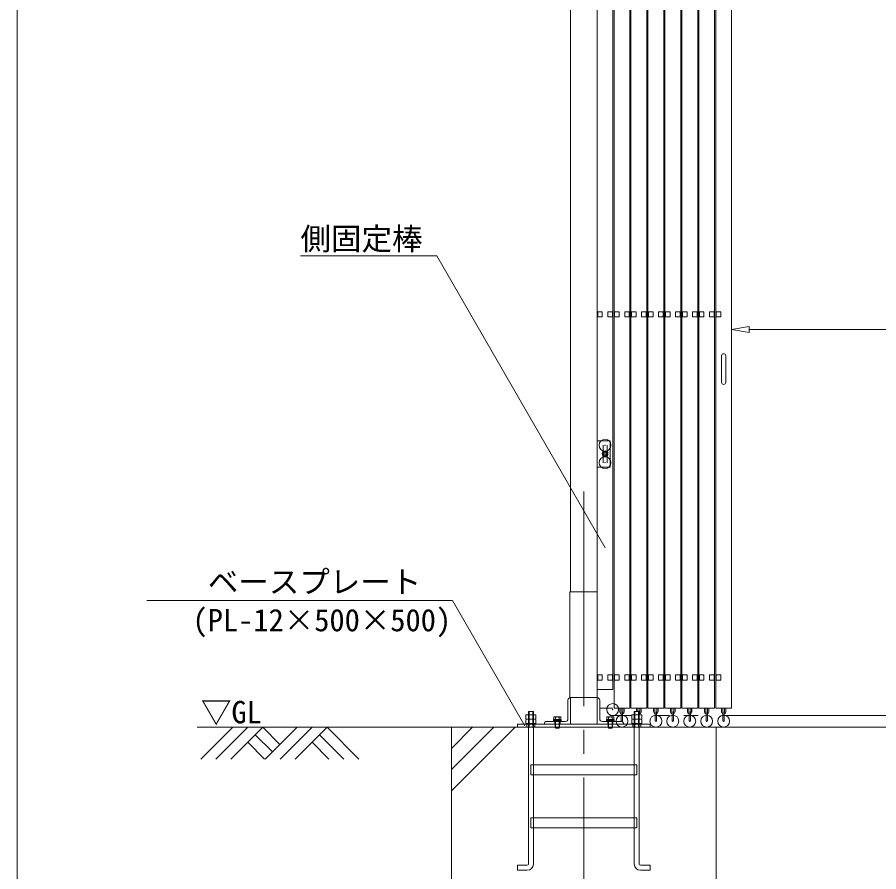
# Model space of a CAD drawing. Units: millimetres, scale not verified. Extents: x -12090 to 12090, y -18325 to 18325.
# Drawn here: x -12090 to -8836, y -15090 to -11864 of the extents above; entities that cross this region are included whole.
import ezdxf
from ezdxf.enums import TextEntityAlignment as Align

# ---------------------------------------------------------------- set-up
doc = ezdxf.new("R2010")
doc.units = ezdxf.units.MM
doc.header["$LTSCALE"] = 90
doc.header["$PDMODE"] = 32
doc.header["$PDSIZE"] = 45
for name, pattern in [('CHAIN2', [12, 9, -1, 1, -1]), ('DASHED1', [1.8, 1.2, -0.6]), ('DOUBLE_CHAIN2', [12.8, 9, -1, 0.6, -0.6, 0.6, -1])]:
    doc.linetypes.add(name, pattern=pattern)
for name, color, linetype, lineweight in [('0-4_ﾊﾝﾄﾞﾙ', 134, 'Continuous', 18), ('0-5_ﾍﾞｰｽﾗｲﾝ', 134, 'Continuous', 18), ('0-6_ﾎﾞﾙﾄ類', 134, 'Continuous', 18), ('0-8_ﾜｲﾔｰﾛｰﾌﾟ', 134, 'DOUBLE_CHAIN2', 18), ('0-9_基礎工事用PCA大', 134, 'Continuous', 18), ('0-A_図面枠', 134, 'Continuous', 18), ('0-B_寸法', 134, 'Continuous', 18), ('0-C_側固定棒', 134, 'Continuous', 18), ('1-0_中央走行棒', 134, 'Continuous', 18), ('1-2_中央走行棒左', 134, 'Continuous', 18), ('1-6_通芯', 134, 'CHAIN2', 18), ('1-A_標準柱', 134, 'Continuous', 18), ('1-B_文字', 134, 'Continuous', 18)]:
    doc.layers.add(name, color=color, linetype=linetype, lineweight=lineweight)
doc.styles.add('ＭＳ ゴシック', font='')
doc.styles.get('ＭＳ ゴシック').set_extended_font_data('MS Gothic')

msp = doc.modelspace()

# ---------------------------------------------------------------- linework, layer by layer
at = {"layer": '0-4_ﾊﾝﾄﾞﾙ'}
for p, q in [((-9430.19, -13142.44), (-9430.19, -13242.44)), ((-9414.19, -13142.44), (-9414.19, -13242.44))]:
    msp.add_line(p, q, dxfattribs=at)
for centre, start, end in [((-9422.19, -13142.44), 0, 180), ((-9422.19, -13242.44), 180, 0)]:
    msp.add_arc(centre, 8, start, end, dxfattribs=at)
at = {"layer": '0-5_ﾍﾞｰｽﾗｲﾝ'}
msp.add_line((-11410.19, -14545), (2349.81, -14545), dxfattribs=at)
at = {"layer": '0-6_ﾎﾞﾙﾄ類'}
for p, q in [((-10159.72, -14512.97), (-10159.72, -14498.4)), ((-10140.67, -14512.97), (-10140.67, -14498.4)), ((-10062.03, -14506), (-10063.86, -14507.06)), ((-10063.86, -14507.06), (-10063.86, -14515.8)), ((-10062.03, -14506), (-10038.36, -14506)), ((-10057.02, -14507.06), (-10057.02, -14515.8)), ((-10043.36, -14507.06), (-10043.36, -14515.8)), ((-10038.36, -14506), (-10036.53, -14507.06)), ((-10036.53, -14507.06), (-10036.53, -14515.8)), ((-9862.03, -14506), (-9863.86, -14507.06)), ((-9863.86, -14507.06), (-9863.86, -14515.8)), ((-9862.03, -14506), (-9838.36, -14506)), ((-9857.02, -14507.06), (-9857.02, -14515.8)), ((-9843.36, -14507.06), (-9843.36, -14515.8)), ((-9838.36, -14506), (-9836.52, -14507.06)), ((-9836.52, -14507.06), (-9836.52, -14515.8)), ((-9759.72, -14512.97), (-9759.72, -14498.4)), ((-9740.66, -14512.97), (-9740.66, -14498.4)), ((-10159.72, -14515.83), (-10159.72, -14530.4)), ((-10140.67, -14515.83), (-10140.67, -14530.4)), ((-10063.86, -14515.8), (-10036.53, -14515.8)), ((-10061.44, -14516), (-10038.95, -14516)), ((-10058.19, -14545), (-10058.19, -14523)), ((-10056.97, -14547.8), (-10056.97, -14523)), ((-10051.39, -14519), (-10050.32, -14523)), ((-10050.07, -14519), (-10049, -14523)), ((-10042.19, -14545), (-10042.19, -14523)), ((-9863.86, -14515.8), (-9836.52, -14515.8)), ((-9861.43, -14516), (-9838.94, -14516)), ((-9858.19, -14545), (-9858.19, -14523)), ((-9856.96, -14547.8), (-9856.96, -14523)), ((-9851.39, -14519), (-9850.32, -14523)), ((-9850.07, -14519), (-9849, -14523)), ((-9842.19, -14545), (-9842.19, -14523)), ((-9759.72, -14515.83), (-9759.72, -14530.4)), ((-9740.66, -14515.83), (-9740.66, -14530.4)), ((-10058.19, -14545), (-10056.97, -14547.8)), ((-9858.19, -14545), (-9856.96, -14547.8))]:
    msp.add_line(p, q, dxfattribs=at)
for points in [[(-10168.67, -14512.97), (-10168.67, -14498.4), (-10131.71, -14498.4), (-10131.71, -14512.97), (-10134.19, -14514.4), (-10166.19, -14514.4)], [(-9768.67, -14512.97), (-9768.67, -14498.4), (-9731.72, -14498.4), (-9731.72, -14512.97), (-9734.19, -14514.4), (-9766.2, -14514.4)], [(-10168.67, -14515.83), (-10168.67, -14530.4), (-10131.71, -14530.4), (-10131.71, -14515.83), (-10134.19, -14514.4), (-10166.19, -14514.4)], [(-10168.19, -14530.4), (-10132.19, -14530.4), (-10132.19, -14533), (-10168.19, -14533)], [(-10036.2, -14516), (-10036.2, -14519), (-10064.2, -14519), (-10064.2, -14516)], [(-10064.2, -14519), (-10036.2, -14519), (-10036.2, -14523), (-10064.2, -14523)], [(-9836.19, -14516), (-9836.19, -14519), (-9864.19, -14519), (-9864.19, -14516)], [(-9864.19, -14519), (-9836.19, -14519), (-9836.19, -14523), (-9864.19, -14523)], [(-9768.67, -14515.83), (-9768.67, -14530.4), (-9731.72, -14530.4), (-9731.72, -14515.83), (-9734.19, -14514.4), (-9766.2, -14514.4)], [(-9768.19, -14530.4), (-9732.19, -14530.4), (-9732.19, -14533), (-9768.19, -14533)]]:
    msp.add_lwpolyline(points, close=True, dxfattribs=at)
for points in [[(-10056.97, -14547.8), (-10043.42, -14547.8), (-10043.42, -14523)], [(-9856.96, -14547.8), (-9843.42, -14547.8), (-9843.42, -14523)], [(-10058.19, -14545), (-10042.19, -14545), (-10043.42, -14547.8)], [(-9858.19, -14545), (-9842.19, -14545), (-9843.42, -14547.8)]]:
    msp.add_lwpolyline(points, dxfattribs=at)
for centre, radius, start, end in [((-10060.44, -14512.05), 6.05, 55.616, 124.384), ((-10050.19, -14528.61), 22.62, 72.412, 107.588), ((-10039.94, -14512.05), 6.05, 55.616, 124.384), ((-9860.44, -14512.05), 6.05, 55.616, 124.384), ((-9850.19, -14528.61), 22.62, 72.412, 107.588), ((-9839.94, -14512.05), 6.05, 55.616, 124.384), ((-10164.19, -14505.22), 8.96, 240.0064, 300.0064), ((-10164.19, -14523.58), 8.96, 60.0064, 120.0064), ((-10150.19, -14546.85), 32.45, 72.93497, 107.07105), ((-10150.19, -14481.95), 32.45, 252.93497, 287.07105), ((-10136.2, -14505.23), 8.95, 239.98131, 300.0315), ((-10136.2, -14523.57), 8.95, 59.98131, 120.0315), ((-10061.44, -14515.8), 0.198, 180, 270), ((-10038.95, -14515.8), 0.198, 270, 0), ((-9861.43, -14515.8), 0.198, 180, 270), ((-9838.94, -14515.8), 0.198, 270, 0), ((-9764.19, -14505.22), 8.96, 240.0064, 300.0064), ((-9764.19, -14523.58), 8.96, 60.0064, 120.0064), ((-9750.19, -14546.85), 32.45, 72.93497, 107.07105), ((-9750.19, -14481.95), 32.45, 252.93497, 287.07105), ((-9736.19, -14505.23), 8.95, 239.98131, 300.0315), ((-9736.19, -14523.57), 8.95, 59.98131, 120.0315)]:
    msp.add_arc(centre, radius, start, end, dxfattribs=at)
at = {"layer": '0-8_ﾜｲﾔｰﾛｰﾌﾟ'}
msp.add_line((1749.81, -14500), (-9851.8, -14500), dxfattribs=at)
at = {"layer": '0-9_基礎工事用PCA大', "linetype": 'DASHED1'}
for p, q in [((-10164.89, -14533), (-10164.89, -14545)), ((-10135.2, -14533), (-10135.2, -14545)), ((-10058.19, -14533), (-10058.19, -14545)), ((-10042.19, -14533), (-10042.19, -14545)), ((-9858.19, -14533), (-9858.19, -14545)), ((-9842.19, -14533), (-9842.19, -14545)), ((-9765.19, -14533), (-9765.19, -14545)), ((-9735.19, -14533), (-9735.19, -14545)), ((-10140.67, -14687), (-10140.67, -14725)), ((-9759.72, -14687), (-9759.72, -14725)), ((-10140.67, -14887), (-10140.67, -14925)), ((-9759.72, -14887), (-9759.72, -14925))]:
    msp.add_line(p, q, dxfattribs=at)
at = {"layer": '0-9_基礎工事用PCA大'}
for p, q in [((-10450.2, -14785), (-10210.19, -14545)), ((-10450.2, -14705), (-10290.19, -14545)), ((-10450.2, -14625), (-10370.2, -14545)), ((-10140.67, -14725), (-10140.67, -14887)), ((-9759.72, -14725), (-9759.72, -14887)), ((-10140.67, -14925), (-10140.67, -15062)), ((-9759.72, -14925), (-9759.72, -15062))]:
    msp.add_line(p, q, dxfattribs=at)
for points in [[(-10159.72, -15061.95), (-10159.72, -14485), (-10140.67, -14485), (-10140.67, -14687)], [(-10159.72, -14547.5), (-10157.22, -14545), (-10157.22, -14485), (-10143.17, -14485), (-10143.17, -14545), (-10140.67, -14547.5)], [(-9740.66, -15061.95), (-9740.66, -14485), (-9759.72, -14485), (-9759.72, -14687)], [(-9740.66, -14547.5), (-9743.17, -14545), (-9743.17, -14485), (-9757.22, -14485), (-9757.22, -14545), (-9759.72, -14547.5)], [(-10163.66, -15085), (-10200.67, -15085), (-10200.67, -15065.95), (-10163.72, -15065.95)], [(-9736.72, -15085), (-9699.71, -15085), (-9699.71, -15065.95), (-9736.67, -15065.95)]]:
    msp.add_lwpolyline(points, dxfattribs=at)
for points in [[(-10200.19, -14545), (-9700.19, -14545), (-9700.19, -14533), (-10200.19, -14533)], [(-10450.2, -15545), (-9450.19, -15545), (-9450.19, -14545), (-10450.2, -14545)], [(-10150.19, -14687), (-9750.19, -14687), (-9750.19, -14725), (-10150.19, -14725)], [(-10150.19, -14887), (-9750.19, -14887), (-9750.19, -14925), (-10150.19, -14925)]]:
    msp.add_lwpolyline(points, close=True, dxfattribs=at)
for centre, radius, start, end in [((-10163.72, -15061.95), 4, 270, 360), ((-10163.66, -15062), 23, 270, 360), ((-9736.72, -15062), 23, 180, 270), ((-9736.67, -15061.95), 4, 180, 270)]:
    msp.add_arc(centre, radius, start, end, dxfattribs=at)
at = {"layer": '0-A_図面枠'}
msp.add_lwpolyline([(-12090.19, -1675), (12059.81, -1675), (12059.81, -18325), (-12090.19, -18325)], close=True, dxfattribs=at)
at = {"layer": '0-B_寸法'}
for p, q in [((-9392.19, -12602.8), (-9392.19, -13044.4)), ((-9326.2, -13032.4), (-9392.19, -13043.4)), ((-9392.19, -13043.4), (-9326.2, -13054.4)), ((-9326.2, -13032.4), (-9326.2, -13054.4)), ((-9326.2, -13043.4), (1261.81, -13043.4))]:
    msp.add_line(p, q, dxfattribs=at)
at = {"layer": '0-C_側固定棒'}
for points in [[(-9840.19, -14347.44), (-9840.19, -10732.44), (-9900.19, -10732.44), (-9900.19, -14402.44), (-9840.19, -14402.44)], [(-9897.84, -12995.94), (-9880.54, -12995.94), (-9880.54, -12975.94), (-9897.84, -12975.94)], [(-9859.84, -12995.94), (-9842.54, -12995.94), (-9842.54, -12975.94), (-9859.84, -12975.94)], [(-9875.1, -13503.94), (-9880.01, -13512.44), (-9875.1, -13520.94), (-9865.29, -13520.94), (-9860.38, -13512.44), (-9865.29, -13503.94)], [(-9897.84, -14367.44), (-9880.54, -14367.44), (-9880.54, -14347.44), (-9897.84, -14347.44)], [(-9859.84, -14367.44), (-9842.54, -14367.44), (-9842.54, -14347.44), (-9859.84, -14347.44)]]:
    msp.add_lwpolyline(points, close=True, dxfattribs=at)
for radius in [11, 8.5, 4.76, 4.22]:
    msp.add_circle((-9870.19, -13512.44), radius, dxfattribs=at)
for start, end in [(72.757, 107.243), (132.757, 167.243), (192.757, 227.243), (252.757, 287.243), (12.757, 47.243), (312.757, 347.243)]:
    msp.add_arc((-9870.19, -13512.44), 8.9, start, end, dxfattribs=at)
at = {"layer": '1-0_中央走行棒'}
for p, q in [((-9814.74, -14485.54), (-9814.74, -14472.44)), ((-9809.75, -14485.54), (-9809.75, -14472.44)), ((-9802.75, -14472.44), (-9802.75, -14485.54)), ((-9797.74, -14472.44), (-9797.74, -14485.54)), ((-9750.74, -14485), (-9750.74, -14472.44)), ((-9745.74, -14485), (-9745.74, -14472.44)), ((-9738.75, -14472.44), (-9738.75, -14485.54)), ((-9733.74, -14472.44), (-9733.74, -14485.54)), ((-9686.74, -14485.54), (-9686.74, -14472.44)), ((-9681.74, -14485.54), (-9681.74, -14472.44)), ((-9674.75, -14472.44), (-9674.75, -14485.54)), ((-9669.74, -14472.44), (-9669.74, -14485.54)), ((-9622.75, -14485.54), (-9622.75, -14472.44)), ((-9617.74, -14485.54), (-9617.74, -14472.44)), ((-9610.74, -14472.44), (-9610.74, -14485.54)), ((-9605.75, -14472.44), (-9605.75, -14485.54)), ((-9558.75, -14485.54), (-9558.75, -14472.44)), ((-9553.74, -14485.54), (-9553.74, -14472.44)), ((-9546.74, -14472.44), (-9546.74, -14485.54)), ((-9541.75, -14472.44), (-9541.75, -14485.54)), ((-9494.75, -14485.54), (-9494.75, -14472.44)), ((-9489.74, -14485.54), (-9489.74, -14472.44)), ((-9482.74, -14472.44), (-9482.74, -14485.54)), ((-9477.75, -14472.44), (-9477.75, -14485.54)), ((-9808.69, -14486.94), (-9808.69, -14521.94)), ((-9803.69, -14521.94), (-9803.69, -14486.94)), ((-9739.69, -14498.4), (-9739.69, -14486.94)), ((-9680.7, -14486.94), (-9680.7, -14521.94)), ((-9675.69, -14521.94), (-9675.69, -14486.94)), ((-9616.69, -14486.94), (-9616.69, -14521.94)), ((-9611.69, -14521.94), (-9611.69, -14486.94)), ((-9552.69, -14486.94), (-9552.69, -14521.94)), ((-9547.69, -14521.94), (-9547.69, -14486.94)), ((-9488.69, -14486.94), (-9488.69, -14521.94)), ((-9483.7, -14521.94), (-9483.7, -14486.94))]:
    msp.add_line(p, q, dxfattribs=at)
for points in [[(-9772.19, -10305), (-9772.19, -14472.44), (-9712.2, -14472.44), (-9712.2, -10252.44), (-9717.19, -10252.44)], [(-9703.2, -10252.44), (-9708.19, -10252.44), (-9708.19, -14472.44), (-9648.19, -14472.44), (-9648.19, -10252.44), (-9653.19, -10252.44)], [(-9639.19, -10252.44), (-9644.19, -10252.44), (-9644.19, -14472.44), (-9584.19, -14472.44), (-9584.19, -10252.44), (-9589.19, -10252.44)], [(-9575.19, -10252.44), (-9580.19, -10252.44), (-9580.19, -14472.44), (-9520.19, -14472.44), (-9520.19, -10252.44), (-9525.19, -10252.44)], [(-9511.19, -10252.44), (-9516.19, -10252.44), (-9516.19, -14472.44), (-9456.19, -14472.44), (-9456.19, -10252.44), (-9461.2, -10252.44)], [(-9836.19, -10558.99), (-9836.19, -14472.44), (-9776.2, -14472.44), (-9776.2, -10309)]]:
    msp.add_lwpolyline(points, dxfattribs=at)
for points in [[(-9833.84, -12995.94), (-9816.54, -12995.94), (-9816.54, -12975.94), (-9833.84, -12975.94)], [(-9795.84, -12995.94), (-9778.55, -12995.94), (-9778.55, -12975.94), (-9795.84, -12975.94)], [(-9769.84, -12995.94), (-9752.54, -12995.94), (-9752.54, -12975.94), (-9769.84, -12975.94)], [(-9731.84, -12995.94), (-9714.55, -12995.94), (-9714.55, -12975.94), (-9731.84, -12975.94)], [(-9705.84, -12995.94), (-9688.55, -12995.94), (-9688.55, -12975.94), (-9705.84, -12975.94)], [(-9667.85, -12995.94), (-9650.55, -12995.94), (-9650.55, -12975.94), (-9667.85, -12975.94)], [(-9641.84, -12995.94), (-9624.55, -12995.94), (-9624.55, -12975.94), (-9641.84, -12975.94)], [(-9603.85, -12995.94), (-9586.54, -12995.94), (-9586.54, -12975.94), (-9603.85, -12975.94)], [(-9577.85, -12995.94), (-9560.55, -12995.94), (-9560.55, -12975.94), (-9577.85, -12975.94)], [(-9539.85, -12995.94), (-9522.54, -12995.94), (-9522.54, -12975.94), (-9539.85, -12975.94)], [(-9513.85, -12995.94), (-9496.54, -12995.94), (-9496.54, -12975.94), (-9513.85, -12975.94)], [(-9475.84, -12995.94), (-9458.54, -12995.94), (-9458.54, -12975.94), (-9475.84, -12975.94)], [(-9833.84, -14367.44), (-9816.54, -14367.44), (-9816.54, -14347.44), (-9833.84, -14347.44)], [(-9795.84, -14367.44), (-9778.55, -14367.44), (-9778.55, -14347.44), (-9795.84, -14347.44)], [(-9769.84, -14367.44), (-9752.54, -14367.44), (-9752.54, -14347.44), (-9769.84, -14347.44)], [(-9731.84, -14367.44), (-9714.55, -14367.44), (-9714.55, -14347.44), (-9731.84, -14347.44)], [(-9705.84, -14367.44), (-9688.55, -14367.44), (-9688.55, -14347.44), (-9705.84, -14347.44)], [(-9667.85, -14367.44), (-9650.55, -14367.44), (-9650.55, -14347.44), (-9667.85, -14347.44)], [(-9641.84, -14367.44), (-9624.55, -14367.44), (-9624.55, -14347.44), (-9641.84, -14347.44)], [(-9603.85, -14367.44), (-9586.54, -14367.44), (-9586.54, -14347.44), (-9603.85, -14347.44)], [(-9577.85, -14367.44), (-9560.55, -14367.44), (-9560.55, -14347.44), (-9577.85, -14347.44)], [(-9539.85, -14367.44), (-9522.54, -14367.44), (-9522.54, -14347.44), (-9539.85, -14347.44)], [(-9513.85, -14367.44), (-9496.54, -14367.44), (-9496.54, -14347.44), (-9513.85, -14347.44)], [(-9475.84, -14367.44), (-9458.54, -14367.44), (-9458.54, -14347.44), (-9475.84, -14347.44)]]:
    msp.add_lwpolyline(points, close=True, dxfattribs=at)
for centre, radius, start, end in [((-9806.25, -14485.54), 8.5, 180, 253.25351), ((-9806.25, -14485.54), 3.5, 180, 225.59204), ((-9806.25, -14485.54), 8.5, 287.46347, 360), ((-9806.25, -14485.54), 3.5, 316.78662, 360), ((-9742.19, -14486.94), 2.5, 0, 129.12071), ((-9742.25, -14485.54), 8.5, 287.46347, 360), ((-9742.25, -14485.54), 3.5, 316.78662, 360), ((-9678.24, -14485.54), 8.5, 180, 253.25351), ((-9678.24, -14485.54), 3.5, 180, 225.59204), ((-9678.24, -14485.54), 8.5, 287.46347, 360), ((-9678.24, -14485.54), 3.5, 316.78662, 360), ((-9614.24, -14485.54), 8.5, 180, 253.25351), ((-9614.24, -14485.54), 3.5, 180, 225.59204), ((-9614.24, -14485.54), 8.5, 287.46347, 360), ((-9614.24, -14485.54), 3.5, 316.78662, 360), ((-9550.24, -14485.54), 8.5, 180, 253.25351), ((-9550.24, -14485.54), 3.5, 180, 225.59204), ((-9550.24, -14485.54), 8.5, 287.46347, 360), ((-9550.24, -14485.54), 3.5, 316.78662, 360), ((-9486.24, -14485.54), 8.5, 180, 253.25351), ((-9486.24, -14485.54), 3.5, 180, 225.59204), ((-9486.24, -14485.54), 8.5, 287.46347, 360), ((-9486.24, -14485.54), 3.5, 316.78662, 360)]:
    msp.add_arc(centre, radius, start, end, dxfattribs=at)
for p in [(-9806.19, -14521.94), (-9678.19, -14521.94), (-9614.2, -14521.94), (-9550.2, -14521.94), (-9486.19, -14521.94)]:
    msp.add_point(p, dxfattribs=at)
at = {"layer": '1-2_中央走行棒左'}
for p, q in [((-9430.74, -14485.54), (-9430.74, -14472.44)), ((-9425.75, -14485.54), (-9425.75, -14472.44)), ((-9418.74, -14472.44), (-9418.74, -14485.54)), ((-9413.75, -14472.44), (-9413.75, -14485.54)), ((-9424.69, -14486.94), (-9424.69, -14521.94)), ((-9419.7, -14521.94), (-9419.7, -14486.94))]:
    msp.add_line(p, q, dxfattribs=at)
msp.add_lwpolyline([(-9447.19, -10252.44), (-9452.2, -10252.44), (-9452.2, -14472.44), (-9392.19, -14472.44), (-9392.19, -10252.44), (-9397.2, -10252.44)], dxfattribs=at)
for points in [[(-9432.54, -12995.94), (-9449.85, -12995.94), (-9449.85, -12975.94), (-9432.54, -12975.94)], [(-9432.54, -14367.44), (-9449.85, -14367.44), (-9449.85, -14347.44), (-9432.54, -14347.44)]]:
    msp.add_lwpolyline(points, close=True, dxfattribs=at)
for radius, start, end in [(8.5, 180, 253.25351), (3.5, 180, 225.59204), (8.5, 287.46347, 360), (3.5, 316.78662, 360)]:
    msp.add_arc((-9422.24, -14485.54), radius, start, end, dxfattribs=at)
msp.add_point((-9422.19, -14521.94), dxfattribs=at)
at = {"layer": '1-6_通芯'}
msp.add_line((-9950.19, -15545), (-9950.19, -13633), dxfattribs=at)
at = {"layer": '1-A_標準柱'}
for p, q in [((-10000.2, -14033), (-10000.2, -10583)), ((-9900.19, -14033), (-9900.19, -10583)), ((-9877.69, -13504.39), (-9877.69, -13480)), ((-9862.69, -13480), (-9862.69, -13504.39)), ((-9877.69, -13546), (-9877.69, -13520.48)), ((-9862.69, -13520.48), (-9862.69, -13546)), ((-10010.2, -14443), (-10010.2, -14513)), ((-9890.19, -14443), (-9890.19, -14513)), ((-10020.19, -14523), (-10090.2, -14523)), ((-9900.19, -14533), (-10000.2, -14533)), ((-9880.19, -14523), (-9810.19, -14523))]:
    msp.add_line(p, q, dxfattribs=at)
at = {"layer": '1-A_標準柱', "linetype": 'DASHED1'}
for p, q in [((-10060.19, -14523), (-10060.19, -14533)), ((-10040.19, -14523), (-10040.19, -14533)), ((-9860.19, -14523), (-9860.19, -14533)), ((-9840.19, -14523), (-9840.19, -14533))]:
    msp.add_line(p, q, dxfattribs=at)
at = {"layer": '1-A_標準柱'}
for points in [[(-9900.19, -13463), (-9850.19, -13463), (-9850.19, -13563), (-9900.19, -13563)], [(-10003.39, -14033), (-9900.19, -14033), (-9900.19, -14433), (-10003.39, -14433)]]:
    msp.add_lwpolyline(points, close=True, dxfattribs=at)
for points in [[(-10100.2, -14533), (-10000.2, -14533), (-10000.2, -14433)], [(-9800.19, -14533), (-9900.19, -14533), (-9900.19, -14433)], [(-9841.19, -14473), (-9890.19, -14473), (-9890.19, -14483)]]:
    msp.add_lwpolyline(points, dxfattribs=at)
for centre, start, end in [((-10000.2, -14443), 90, 180), ((-9900.19, -14443), 0, 90), ((-10090.2, -14533), 90, 180), ((-10020.19, -14513), 270, 360), ((-9880.19, -14513), 180, 270), ((-9810.19, -14533), 0, 90)]:
    msp.add_arc(centre, 10, start, end, dxfattribs=at)
for p in [(-9870.19, -13480), (-9870.19, -13546), (-9841.19, -14478)]:
    msp.add_point(p, dxfattribs=at)
at = {"layer": '1-B_文字'}
for p, q in [((-11020.36, -12765.44), (-10506.43, -12765.44)), ((-11600.95, -14066.2), (-10446.95, -14066.2)), ((-11276.1, -14545), (-11396.39, -14665.27)), ((-11219.41, -14545), (-11339.68, -14665.27)), ((-11162.71, -14545), (-11282.99, -14665.27)), ((-11191.06, -14573.35), (-11126.25, -14638.15)), ((-11162.71, -14545), (-11097.9, -14609.8)), ((-11033.1, -14545), (-11153.39, -14665.27)), ((-10976.41, -14545), (-11096.68, -14665.27)), ((-10919.7, -14545), (-11039.99, -14665.27)), ((-10948.06, -14573.35), (-10856.12, -14665.27)), ((-10919.7, -14545), (-10799.42, -14665.27)), ((-11219.41, -14601.7), (-11155.82, -14665.27)), ((-10976.4, -14601.7), (-10912.82, -14665.27))]:
    msp.add_line(p, q, dxfattribs=at)
for points in [[(-9869.83, -13867.03), (-10505.83, -12765.44), (-10506.27, -12765.44)], [(-10172.72, -14539), (-10445.69, -14066.2), (-10446.12, -14066.2)]]:
    msp.add_lwpolyline(points, dxfattribs=at)

# ---------------------------------------------------------------- texts
at = {"layer": '1-B_文字', "style": 'ＭＳ ゴシック'}
for s, p in [('側固定棒', (-11020.36, -12768.31)), ('\u3000\u3000ベースプレート\u3000\u3000\u3000', (-11600.95, -14063.45)), ('(PL-12×500×500)', (-11428.14, -14207.89)), ('▽GL', (-11396.39, -14555.32))]:
    msp.add_text(s, height=84.46, dxfattribs=at).set_placement(p, align=Align.BOTTOM_LEFT)

doc.saveas('drawing.dxf')
